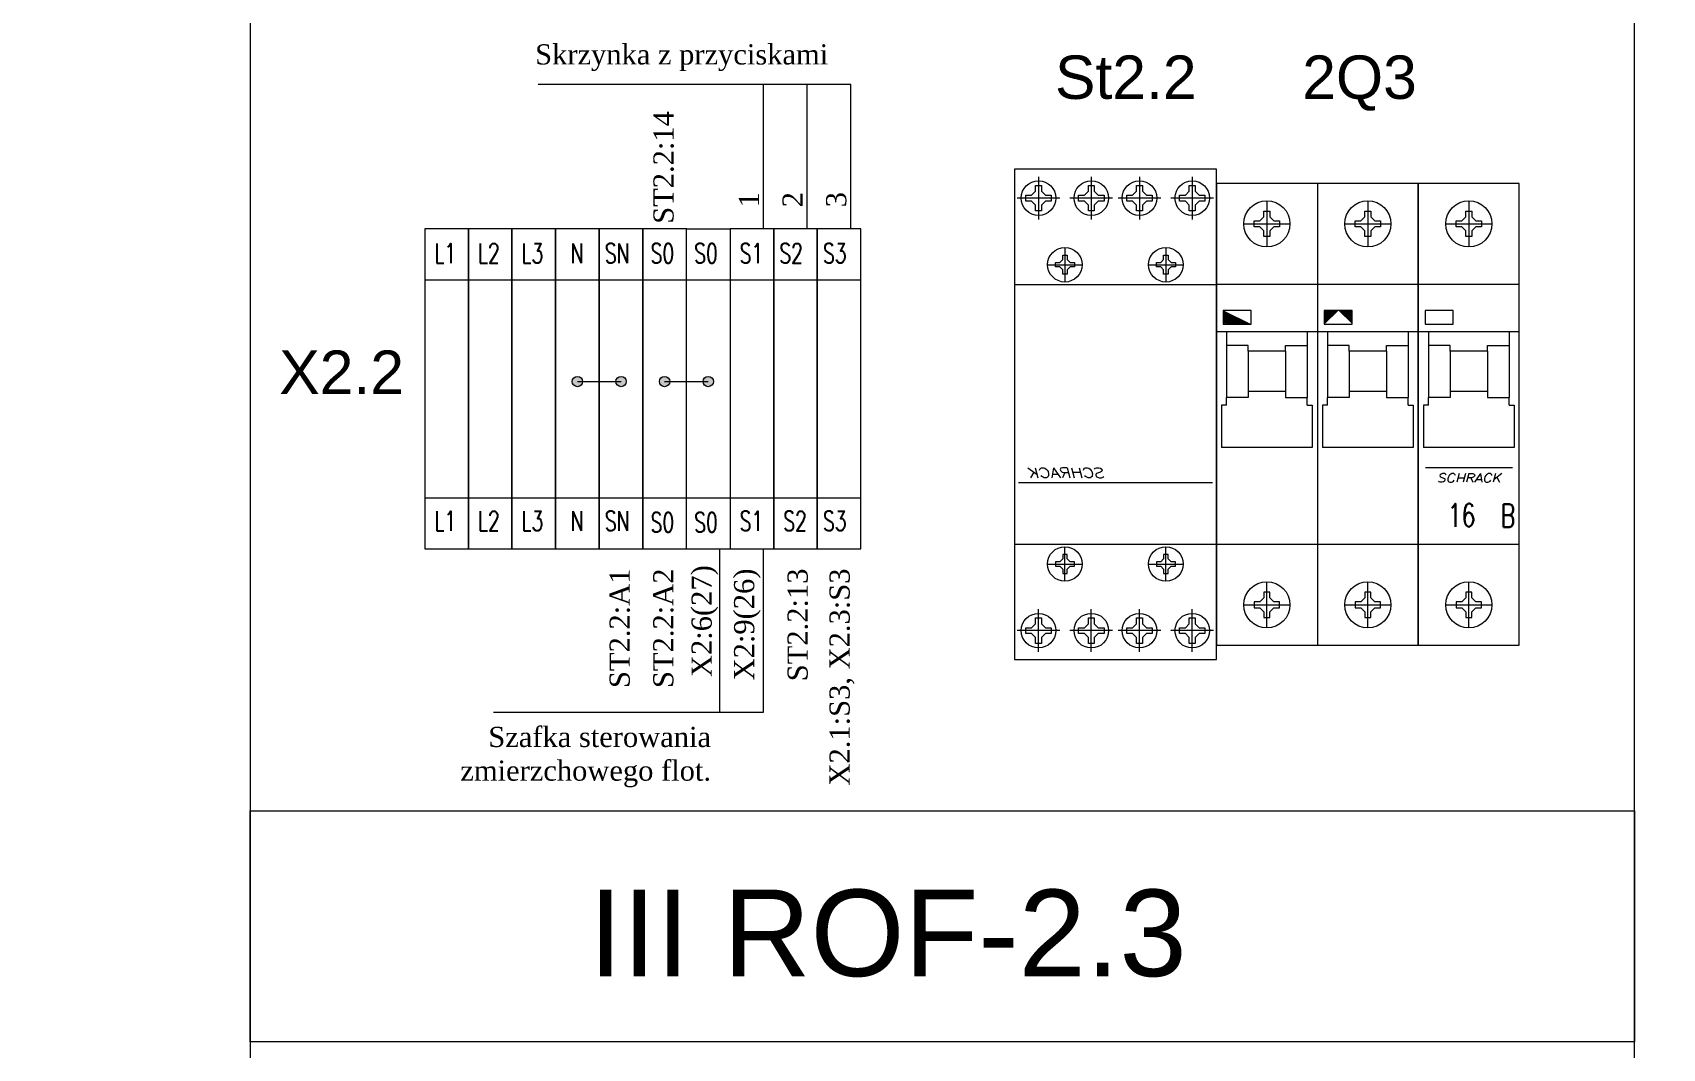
# Model space of a CAD drawing. Header units: millimetres. Extents: x 5687 to 64392, y -1898 to 18483.
# Drawn here: x 57565 to 61545, y 8163 to 10643 of the extents above; entities that cross this region are included whole.
import ezdxf
from ezdxf.enums import TextEntityAlignment as Align

# ---------------------------------------------------------------- set-up
doc = ezdxf.new("R2010")
doc.units = ezdxf.units.MM
doc.header["$LTSCALE"] = 0.3
doc.layers.get('0').update_dxf_attribs({"linetype": 'CONTINUOUS'})
doc.styles.add('Annotative', font='ARIAL.TTF')
doc.styles.add('logo', font='romand.shx', dxfattribs={"oblique": 15, "height": 1.5})
doc.styles.add('OPIS', font='simplex.shx', dxfattribs={"width": 0.7, "height": 4})
doc.styles.get("Standard").update_dxf_attribs({"font": 'romans.shx', "width": 0.7})

msp = doc.modelspace()

# ---------------------------------------------------------------- hatches: boundary and pattern name
at = {"lineweight": 9}
h = msp.add_hatch(dxfattribs=at)
h.set_pattern_fill('ANSI31', color=256, scale=3.522750000000001, angle=45, style=0)
h.set_pattern_definition([(90, (983226560.9794564, 998000730.9753542), (-11.18473125, 2.346622895998962e-15), [])])
h.paths.add_polyline_path([(60472.27991666747, 9964.527488784735), (60472.27991666747, 9931.19151236192), (60540.45374756338, 9931.19151236192), (60540.45374756338, 9964.527488784735)])
h = msp.add_hatch(dxfattribs=at)
h.set_pattern_fill('ANSI31', color=256, scale=3.522750000000001, angle=45, style=0)
h.set_pattern_definition([(90, (983226314.3869563, 998000730.9753542), (-11.18473125, 2.346622895998962e-15), [])])
h.paths.add_polyline_path([(60718.87241666773, 9964.527488784735), (60718.87241666773, 9931.19151236192), (60787.04624756295, 9931.19151236192), (60787.04624756295, 9964.527488784735)])
h = msp.add_hatch(dxfattribs=at)
h.set_pattern_fill('ANSI31', color=256, scale=3.522750000000001, angle=45, style=0)
h.set_pattern_definition([(90, (983226067.7944565, 998000730.9753542), (-11.18473125, 2.346622895998962e-15), [])])
h.paths.add_polyline_path([(60965.46491666752, 9964.527488784735), (60965.46491666752, 9931.19151236192), (61033.63874756321, 9931.19151236192), (61033.63874756321, 9964.527488784735)])
h = msp.add_hatch(color=256, dxfattribs=at)
h.dxf.hatch_style = 1
h.paths.add_polyline_path([(58882.57124271904, 9790.80040389157, 1), (58907.83094379012, 9790.80040389157, 1)])
h.paths.add_polyline_path([(58989.09920271914, 9790.80040389157, 1), (59014.35890378998, 9790.80040389157, 1)])
h = msp.add_hatch(color=256, dxfattribs=at)
h.dxf.hatch_style = 1
h.paths.add_polyline_path([(59095.627162719, 9790.80040389157, 1), (59120.88686379007, 9790.80040389157, 1)])
h.paths.add_polyline_path([(59202.15512271886, 9790.80040389157, 1), (59227.41482378994, 9790.80040389157, 1)])

# ---------------------------------------------------------------- linework, layer by layer
for p, q in [((58799.32382066068, 10516.90506819306), (59562.88228241456, 10516.90506819306)), ((59349.82636241484, 10163.63544991492), (59349.82636241484, 10516.90506819306)), ((59456.3543224147, 10163.63544991492), (59456.3543224147, 10516.90506819306)), ((59562.88228241456, 10163.63544991492), (59562.88228241456, 10516.90506819306)), ((60014.05135211916, 10255.63707506445), (60014.05135211916, 10269.68200442045)), ((60014.05135211916, 10269.68200442045), (60021.30821691765, 10269.68200442045)), ((60021.30821691765, 10290.77911125424), (60021.30821691765, 10186.58449792261)), ((60021.30821691765, 10269.68200442045), (60028.56508192615, 10269.68200442045)), ((60028.56508192615, 10269.68200442045), (60028.56508192615, 10255.63707485447)), ((60143.03964530569, 10255.63707506445), (60143.03964530569, 10269.68200442045)), ((60143.03964530569, 10269.68200442045), (60150.29651010371, 10269.68200442045)), ((60150.29651010371, 10290.77911125424), (60150.29651010371, 10186.58449792261)), ((60150.29651010371, 10269.68200442045), (60157.55337511221, 10269.68200442045)), ((60157.55337511221, 10269.68200442045), (60157.55337511221, 10255.63707485447)), ((60260.64385211942, 10255.63707506445), (60260.64385211942, 10269.68200442045)), ((60260.64385211942, 10269.68200442045), (60267.90071691744, 10269.68200442045)), ((60267.90071691744, 10290.77911125424), (60267.90071691744, 10186.58449792261)), ((60267.90071691744, 10269.68200442045), (60275.15758192595, 10269.68200442045)), ((60275.15758192595, 10269.68200442045), (60275.15758192595, 10255.63707485447)), ((60389.63214530548, 10255.63707506445), (60389.63214530548, 10269.68200442045)), ((60389.63214530548, 10269.68200442045), (60396.88901010397, 10269.68200442045)), ((60396.88901010397, 10290.77911125424), (60396.88901010397, 10186.58449792261)), ((60396.88901010397, 10269.68200442045), (60404.14587511247, 10269.68200442045)), ((60404.14587511247, 10269.68200442045), (60404.14587511247, 10255.63707485447)), ((60702.28361351075, 10274.25363016604), (60455.69111351049, 10274.25363016604)), ((60455.69111351049, 10274.25363016604), (60455.69111351049, 9146.973630166027)), ((60702.28361351075, 10274.25363016604), (60702.28361351075, 9146.973630166027)), ((60948.87611351055, 10274.25363016604), (60702.28361351075, 10274.25363016604)), ((60948.87611351055, 10274.25363016604), (60948.87611351055, 9146.973630166027)), ((60948.87611351055, 9146.973630166027), (60948.87611351055, 10274.25363016604)), ((61195.46861351081, 10274.25363016604), (60948.87611351055, 10274.25363016604)), ((61195.46861351081, 9146.973630166027), (61195.46861351081, 10274.25363016604)), ((60073.40552358315, 10238.68180458842), (59969.21091025192, 10238.68180458842)), ((59990.30801708563, 10245.93866959681), (60004.35294665172, 10245.93866959681)), ((59990.30801708563, 10238.68180458842), (59990.30801708563, 10245.93866959681)), ((59990.30801708563, 10231.42493958004), (59990.30801708563, 10238.68180458842)), ((60004.35294665172, 10231.42493958004), (59990.30801708563, 10231.42493958004)), ((60014.05135211916, 10255.63707506445), (60004.35294665172, 10245.93866959681)), ((60014.05135211916, 10221.7265341124), (60004.35294665172, 10231.42493958004)), ((60028.5650817159, 10255.63707506445), (60038.26348718358, 10245.93866959681)), ((60028.5650817159, 10221.7265341124), (60038.26348718358, 10231.42493958004)), ((60038.26348718358, 10245.93866959681), (60052.30841695968, 10245.93866959681)), ((60052.30841695968, 10231.42493958004), (60038.26348718358, 10231.42493958004)), ((60052.30841695968, 10245.93866959681), (60052.30841695968, 10238.68180458842)), ((60052.30841695968, 10238.68180458842), (60052.30841695968, 10231.42493958004)), ((60202.39381676968, 10238.68180458842), (60098.19920343798, 10238.68180458842)), ((60119.29631027169, 10245.93866959681), (60133.34123983778, 10245.93866959681)), ((60119.29631027169, 10238.68180458842), (60119.29631027169, 10245.93866959681)), ((60119.29631027169, 10231.42493958004), (60119.29631027169, 10238.68180458842)), ((60133.34123983778, 10231.42493958004), (60119.29631027169, 10231.42493958004)), ((60143.03964530569, 10255.63707506445), (60133.34123983778, 10245.93866959681)), ((60143.03964530569, 10221.7265341124), (60133.34123983778, 10231.42493958004)), ((60157.55337490243, 10255.63707506445), (60167.25178036964, 10245.93866959681)), ((60157.55337490243, 10221.7265341124), (60167.25178036964, 10231.42493958004)), ((60167.25178036964, 10245.93866959681), (60181.29671014575, 10245.93866959681)), ((60181.29671014575, 10231.42493958004), (60167.25178036964, 10231.42493958004)), ((60181.29671014575, 10245.93866959681), (60181.29671014575, 10238.68180458842)), ((60181.29671014575, 10238.68180458842), (60181.29671014575, 10231.42493958004)), ((60319.99802358341, 10238.68180458842), (60215.80341025195, 10238.68180458842)), ((60236.90051708542, 10245.93866959681), (60250.94544665152, 10245.93866959681)), ((60236.90051708542, 10238.68180458842), (60236.90051708542, 10245.93866959681)), ((60236.90051708542, 10231.42493958004), (60236.90051708542, 10238.68180458842)), ((60250.94544665152, 10231.42493958004), (60236.90051708542, 10231.42493958004)), ((60260.64385211942, 10255.63707506445), (60250.94544665152, 10245.93866959681)), ((60260.64385211942, 10221.7265341124), (60250.94544665152, 10231.42493958004)), ((60275.15758171593, 10255.63707506445), (60284.85598718384, 10245.93866959681)), ((60275.15758171593, 10221.7265341124), (60284.85598718384, 10231.42493958004)), ((60284.85598718384, 10245.93866959681), (60298.90091695948, 10245.93866959681)), ((60298.90091695948, 10231.42493958004), (60284.85598718384, 10231.42493958004)), ((60298.90091695948, 10245.93866959681), (60298.90091695948, 10238.68180458842)), ((60298.90091695948, 10238.68180458842), (60298.90091695948, 10231.42493958004)), ((60448.98631676947, 10238.68180458842), (60344.79170343801, 10238.68180458842)), ((60365.88881027195, 10245.93866959681), (60379.93373983758, 10245.93866959681)), ((60365.88881027195, 10238.68180458842), (60365.88881027195, 10245.93866959681)), ((60365.88881027195, 10231.42493958004), (60365.88881027195, 10238.68180458842)), ((60379.93373983758, 10231.42493958004), (60365.88881027195, 10231.42493958004)), ((60389.63214530548, 10255.63707506445), (60379.93373983758, 10245.93866959681)), ((60389.63214530548, 10221.7265341124), (60379.93373983758, 10231.42493958004)), ((60404.14587490223, 10255.63707506445), (60413.8442803699, 10245.93866959681)), ((60404.14587490223, 10221.7265341124), (60413.8442803699, 10231.42493958004)), ((60413.8442803699, 10245.93866959681), (60427.88921014601, 10245.93866959681)), ((60427.88921014601, 10231.42493958004), (60413.8442803699, 10231.42493958004)), ((60427.88921014601, 10245.93866959681), (60427.88921014601, 10238.68180458842)), ((60427.88921014601, 10238.68180458842), (60427.88921014601, 10231.42493958004)), ((60578.98736351085, 10231.98063016604), (60578.98736351085, 10119.25263016604)), ((60825.57986351065, 10231.98063016604), (60825.57986351065, 10119.25263016604)), ((61072.17236351091, 10231.98063016604), (61072.17236351091, 10119.25263016604)), ((60014.05135211916, 10207.68160454643), (60014.05135211916, 10221.7265341124)), ((60021.30821691765, 10207.68160454643), (60014.05135211916, 10207.68160454643)), ((60028.56508192615, 10207.68160454643), (60021.30821691765, 10207.68160454643)), ((60028.56508192615, 10221.72653432236), (60028.56508192615, 10207.68160454643)), ((60143.03964530569, 10207.68160454643), (60143.03964530569, 10221.7265341124)), ((60150.29651010371, 10207.68160454643), (60143.03964530569, 10207.68160454643)), ((60157.55337511221, 10207.68160454643), (60150.29651010371, 10207.68160454643)), ((60157.55337511221, 10221.72653432236), (60157.55337511221, 10207.68160454643)), ((60260.64385211942, 10207.68160454643), (60260.64385211942, 10221.7265341124)), ((60267.90071691744, 10207.68160454643), (60260.64385211942, 10207.68160454643)), ((60275.15758192595, 10207.68160454643), (60267.90071691744, 10207.68160454643)), ((60275.15758192595, 10221.72653432236), (60275.15758192595, 10207.68160454643)), ((60389.63214530548, 10207.68160454643), (60389.63214530548, 10221.7265341124)), ((60396.88901010397, 10207.68160454643), (60389.63214530548, 10207.68160454643)), ((60404.14587511247, 10207.68160454643), (60396.88901010397, 10207.68160454643)), ((60404.14587511247, 10221.72653432236), (60404.14587511247, 10207.68160454643)), ((60571.73049871236, 10192.57190064205), (60562.03209324446, 10182.87349517442)), ((60571.73049850235, 10206.61683020803), (60578.98736351085, 10206.61683020803)), ((60571.73049850235, 10192.5719004321), (60571.73049850235, 10206.61683020803)), ((60578.98736351085, 10206.61683020803), (60586.24422830911, 10206.61683020803)), ((60586.24422830911, 10206.61683020803), (60586.24422830911, 10192.57190064205)), ((60586.24422830911, 10192.57190064205), (60595.94263377678, 10182.87349517442)), ((60818.32299871216, 10192.57190064205), (60808.62459324472, 10182.87349517442)), ((60818.32299850215, 10192.5719004321), (60818.32299850215, 10206.61683020803)), ((60818.32299850215, 10206.61683020803), (60825.57986351065, 10206.61683020803)), ((60825.57986351065, 10206.61683020803), (60832.83672830937, 10206.61683020803)), ((60832.83672830937, 10206.61683020803), (60832.83672830937, 10192.57190064205)), ((60832.83672830937, 10192.57190064205), (60842.53513377658, 10182.87349517442)), ((61064.91549871219, 10192.57190064205), (61055.21709324452, 10182.87349517442)), ((61064.91549850241, 10192.5719004321), (61064.91549850241, 10206.61683020803)), ((61064.91549850241, 10206.61683020803), (61072.17236351091, 10206.61683020803)), ((61072.17236351091, 10206.61683020803), (61079.42922830893, 10206.61683020803)), ((61079.42922830893, 10206.61683020803), (61079.42922830893, 10192.57190064205)), ((61079.42922830893, 10192.57190064205), (61089.12763377684, 10182.87349517442)), ((59161.46951851327, 10163.63544991492), (59267.99747851313, 10163.63544991492)), ((60522.62336351103, 10175.61663016602), (60635.35136351091, 10175.61663016602)), ((60547.98716346858, 10175.61663016602), (60547.98716346858, 10182.87349517442)), ((60547.98716346858, 10182.87349517442), (60562.03209324446, 10182.87349517442)), ((60547.98716346858, 10168.35976515764), (60547.98716346858, 10175.61663016602)), ((60562.03209324446, 10168.35976515764), (60547.98716346858, 10168.35976515764)), ((60571.73049871236, 10158.66135969), (60562.03209324446, 10168.35976515764)), ((60571.73049850235, 10144.616430334), (60571.73049850235, 10158.66135989998)), ((60586.24422830911, 10158.66135969), (60595.94263377678, 10168.35976515764)), ((60586.24422830911, 10158.66135969), (60586.24422830911, 10144.616430334)), ((60595.94263377678, 10182.87349517442), (60609.98756334287, 10182.87349517442)), ((60609.98756334287, 10168.35976515764), (60595.94263377678, 10168.35976515764)), ((60609.98756334287, 10182.87349517442), (60609.98756334287, 10175.61663016602)), ((60609.98756334287, 10175.61663016602), (60609.98756334287, 10168.35976515764)), ((60769.21586351082, 10175.61663016602), (60881.94386351071, 10175.61663016602)), ((60794.57966346861, 10182.87349517442), (60808.62459324472, 10182.87349517442)), ((60794.57966346861, 10175.61663016602), (60794.57966346861, 10182.87349517442)), ((60794.57966346861, 10168.35976515764), (60794.57966346861, 10175.61663016602)), ((60808.62459324472, 10168.35976515764), (60794.57966346861, 10168.35976515764)), ((60818.32299871216, 10158.66135969), (60808.62459324472, 10168.35976515764)), ((60818.32299850215, 10144.616430334), (60818.32299850215, 10158.66135989998)), ((60832.83672830937, 10158.66135969), (60842.53513377658, 10168.35976515764)), ((60832.83672830937, 10158.66135969), (60832.83672830937, 10144.616430334)), ((60842.53513377658, 10182.87349517442), (60856.58006334267, 10182.87349517442)), ((60856.58006334267, 10168.35976515764), (60842.53513377658, 10168.35976515764)), ((60856.58006334267, 10182.87349517442), (60856.58006334267, 10175.61663016602)), ((60856.58006334267, 10175.61663016602), (60856.58006334267, 10168.35976515764)), ((61015.80836351085, 10175.61663016602), (61128.53636351074, 10175.61663016602)), ((61041.17216346887, 10182.87349517442), (61055.21709324452, 10182.87349517442)), ((61041.17216346887, 10175.61663016602), (61041.17216346887, 10182.87349517442)), ((61041.17216346887, 10168.35976515764), (61041.17216346887, 10175.61663016602)), ((61055.21709324452, 10168.35976515764), (61041.17216346887, 10168.35976515764)), ((61064.91549871219, 10158.66135969), (61055.21709324452, 10168.35976515764)), ((61064.91549850241, 10144.616430334), (61064.91549850241, 10158.66135989998)), ((61079.42922830893, 10158.66135969), (61089.12763377684, 10168.35976515764)), ((61079.42922830893, 10158.66135969), (61079.42922830893, 10144.616430334)), ((61089.12763377684, 10182.87349517442), (61103.17256334293, 10182.87349517442)), ((61103.17256334293, 10168.35976515764), (61089.12763377684, 10168.35976515764)), ((61103.17256334293, 10182.87349517442), (61103.17256334293, 10175.61663016602)), ((61103.17256334293, 10175.61663016602), (61103.17256334293, 10168.35976515764)), ((60085.80236351056, 10118.25544663112), (60085.80236351056, 10033.68363103154)), ((60332.39486351082, 10118.25544663112), (60332.39486351082, 10033.68363103154)), ((60578.98736351085, 10144.616430334), (60571.73049850235, 10144.616430334)), ((60586.24422830911, 10144.616430334), (60578.98736351085, 10144.616430334)), ((60825.57986351065, 10144.616430334), (60818.32299850215, 10144.616430334)), ((60832.83672830937, 10144.616430334), (60825.57986351065, 10144.616430334)), ((61072.17236351091, 10144.616430334), (61064.91549850241, 10144.616430334)), ((61079.42922830893, 10144.616430334), (61072.17236351091, 10144.616430334)), ((60043.51645571072, 10075.96953883133), (60128.08827131087, 10075.96953883133)), ((60062.54511418947, 10075.96953883133), (60062.54511418947, 10081.41384946661)), ((60062.54511418947, 10081.41384946661), (60073.08202792061, 10081.41384946661)), ((60062.54511418947, 10070.52522819604), (60062.54511418947, 10075.96953883133)), ((60073.08202792061, 10070.52522819604), (60062.54511418947, 10070.52522819604)), ((60080.35805303263, 10088.68987457887), (60073.08202792061, 10081.41384946661)), ((60080.35805303263, 10063.24920308379), (60073.08202792061, 10070.52522819604)), ((60080.358052875, 10088.6898744212), (60080.358052875, 10099.22678815278)), ((60080.358052875, 10099.22678815278), (60085.80236351056, 10099.22678815278)), ((60085.80236351056, 10099.22678815278), (60091.24667398896, 10099.22678815278)), ((60091.24667398896, 10099.22678815278), (60091.24667398896, 10088.68987457887)), ((60091.24667398896, 10088.68987457887), (60098.52269910075, 10081.41384946661)), ((60091.24667398896, 10063.24920308379), (60098.52269910075, 10070.52522819604)), ((60098.52269910075, 10081.41384946661), (60109.05961267496, 10081.41384946661)), ((60109.05961267496, 10070.52522819604), (60098.52269910075, 10070.52522819604)), ((60109.05961267496, 10081.41384946661), (60109.05961267496, 10075.96953883133)), ((60109.05961267496, 10075.96953883133), (60109.05961267496, 10070.52522819604)), ((60290.10895571075, 10075.96953883133), (60374.68077131067, 10075.96953883133)), ((60309.13761418927, 10075.96953883133), (60309.13761418927, 10081.41384946661)), ((60309.13761418927, 10081.41384946661), (60319.67452792087, 10081.41384946661)), ((60309.13761418927, 10070.52522819604), (60309.13761418927, 10075.96953883133)), ((60319.67452792087, 10070.52522819604), (60309.13761418927, 10070.52522819604)), ((60326.95055303289, 10088.68987457887), (60319.67452792087, 10081.41384946661)), ((60326.95055303289, 10063.24920308379), (60319.67452792087, 10070.52522819604)), ((60326.95055287526, 10088.6898744212), (60326.95055287526, 10099.22678815278)), ((60326.95055287526, 10099.22678815278), (60332.39486351082, 10099.22678815278)), ((60332.39486351082, 10099.22678815278), (60337.83917398853, 10099.22678815278)), ((60337.83917398853, 10099.22678815278), (60337.83917398853, 10088.68987457887)), ((60337.83917398853, 10088.68987457887), (60345.11519910055, 10081.41384946661)), ((60337.83917398853, 10063.24920308379), (60345.11519910055, 10070.52522819604)), ((60345.11519910055, 10081.41384946661), (60355.65211267452, 10081.41384946661)), ((60355.65211267452, 10070.52522819604), (60345.11519910055, 10070.52522819604)), ((60355.65211267452, 10081.41384946661), (60355.65211267452, 10075.96953883133)), ((60355.65211267452, 10075.96953883133), (60355.65211267452, 10070.52522819604)), ((58522.30175851294, 10039.35282991493), (58628.82971851304, 10039.35282991493)), ((58628.82971851304, 10039.35282991493), (58735.3576785129, 10039.35282991493)), ((58735.3576785129, 10039.35282991493), (58841.88563851322, 10039.35282991493)), ((58841.88563851322, 10039.35282991493), (58948.41359851309, 10039.35282991493)), ((58948.41359851309, 10039.35282991493), (59054.94155851295, 10039.35282991493)), ((59054.94155851295, 10039.35282991493), (59161.46951851327, 10039.35282991493)), ((59161.46951851327, 10039.35282991493), (59267.99747851313, 10039.35282991493)), ((59267.99747851313, 10039.35282991493), (59374.525438513, 10039.35282991493)), ((59374.525438513, 10039.35282991493), (59481.05339851309, 10039.35282991493)), ((59481.05339851309, 10039.35282991493), (59587.58135851295, 10039.35282991493)), ((60080.358052875, 10052.71228966718), (60080.358052875, 10063.24920324146)), ((60085.80236351056, 10052.71228966718), (60080.358052875, 10052.71228966718)), ((60091.24667398896, 10052.71228966718), (60085.80236351056, 10052.71228966718)), ((60091.24667398896, 10063.24920308379), (60091.24667398896, 10052.71228966718)), ((60326.95055287526, 10052.71228966718), (60326.95055287526, 10063.24920324146)), ((60332.39486351082, 10052.71228966718), (60326.95055287526, 10052.71228966718)), ((60337.83917398853, 10052.71228966718), (60332.39486351082, 10052.71228966718)), ((60337.83917398853, 10063.24920308379), (60337.83917398853, 10052.71228966718)), ((59962.50611351067, 10027.66113016625), (60209.09861351093, 10027.66113016625)), ((60209.09861351093, 10027.66113016625), (60455.69111351049, 10027.66113016625)), ((60702.28361351075, 10027.91876529208), (60455.69111351049, 10027.91876529208)), ((60948.87611351055, 10027.91876529208), (60702.28361351075, 10027.91876529208)), ((61195.46861351081, 10027.91876529208), (60948.87611351055, 10027.91876529208)), ((60702.28361330097, 9912.11493012404), (60455.69111351049, 9912.11493012404)), ((60480.35036351052, 9912.11493012404), (60480.35036351052, 9752.040188512121)), ((60677.62436351072, 9912.11493012404), (60677.62436351072, 9752.040188512121)), ((60948.87611330053, 9912.11493012404), (60702.28361351075, 9912.11493012404)), ((60726.94286351078, 9912.11493012404), (60726.94286351078, 9752.040188512121)), ((60924.21686351052, 9912.11493012404), (60924.21686351052, 9752.040188512121)), ((61195.46861330079, 9912.11493012404), (60948.87611351055, 9912.11493012404)), ((60973.53536351057, 9912.11493012404), (60973.53536351057, 9752.040188512121)), ((61170.80936351078, 9912.11493012404), (61170.80936351078, 9752.040188512121)), ((60533.19161351057, 9878.859188512102), (60480.35036351052, 9878.859188512102)), ((60533.19161351057, 9864.768188512116), (60533.19161351057, 9878.859188512102)), ((60624.7831135109, 9878.859188512102), (60677.62436351072, 9878.859188512102)), ((60624.7831135109, 9864.768188512116), (60624.7831135109, 9878.859188512102)), ((60779.7841135106, 9878.859188512102), (60726.94286351078, 9878.859188512102)), ((60779.7841135106, 9864.768188512116), (60779.7841135106, 9878.859188512102)), ((60871.3756135107, 9864.768188512116), (60871.3756135107, 9878.859188512102)), ((60871.3756135107, 9878.859188512102), (60924.21686351052, 9878.859188512102)), ((61026.37661351086, 9878.859188512102), (60973.53536351057, 9878.859188512102)), ((61026.37661351086, 9864.768188512116), (61026.37661351086, 9878.859188512102)), ((61117.96811351072, 9864.768188512116), (61117.96811351072, 9878.859188512102)), ((61117.96811351072, 9878.859188512102), (61170.80936351078, 9878.859188512102)), ((60624.7831135109, 9864.768188512116), (60533.19161351057, 9864.768188512116)), ((60533.19161351057, 9864.768188512116), (60533.19161351057, 9766.131188512107)), ((60624.7831135109, 9864.768188512116), (60624.7831135109, 9766.131188512107)), ((60779.7841135106, 9864.768188512116), (60779.7841135106, 9766.131188512107)), ((60871.3756135107, 9864.768188512116), (60779.7841135106, 9864.768188512116)), ((60871.3756135107, 9864.768188512116), (60871.3756135107, 9766.131188512107)), ((61026.37661351086, 9864.768188512116), (61026.37661351086, 9766.131188512107)), ((61117.96811351072, 9864.768188512116), (61026.37661351086, 9864.768188512116)), ((61117.96811351072, 9864.768188512116), (61117.96811351072, 9766.131188512107)), ((58895.2010932547, 9790.800403891571), (59001.72905325456, 9790.800403891571)), ((59108.25701325442, 9790.800403891571), (59214.78497325475, 9790.800403891571)), ((60480.35036351052, 9733.277537483478), (60480.35036351052, 9752.040188512121)), ((60533.19161351057, 9752.040188512121), (60480.35036351052, 9752.040188512121)), ((60624.7831135109, 9766.131188512107), (60533.19161351057, 9766.131188512107)), ((60533.19161351057, 9766.131188512107), (60533.19161351057, 9752.040188512121)), ((60624.7831135109, 9766.131188512107), (60624.7831135109, 9752.040188512121)), ((60624.7831135109, 9752.040188512121), (60677.62436351072, 9752.040188512121)), ((60677.62436351072, 9733.277537483478), (60677.62436351072, 9752.040188512121)), ((60779.7841135106, 9752.040188512121), (60726.94286351078, 9752.040188512121)), ((60726.94286351078, 9733.277537483478), (60726.94286351078, 9752.040188512121)), ((60779.7841135106, 9766.131188512107), (60779.7841135106, 9752.040188512121)), ((60871.3756135107, 9766.131188512107), (60779.7841135106, 9766.131188512107)), ((60871.3756135107, 9766.131188512107), (60871.3756135107, 9752.040188512121)), ((60871.3756135107, 9752.040188512121), (60924.21686351052, 9752.040188512121)), ((60924.21686351052, 9733.277537483478), (60924.21686351052, 9752.040188512121)), ((61026.37661351086, 9752.040188512121), (60973.53536351057, 9752.040188512121)), ((60973.53536351057, 9733.277537483478), (60973.53536351057, 9752.040188512121)), ((61026.37661351086, 9766.131188512107), (61026.37661351086, 9752.040188512121)), ((61117.96811351072, 9766.131188512107), (61026.37661351086, 9766.131188512107)), ((61117.96811351072, 9766.131188512107), (61117.96811351072, 9752.040188512121)), ((61117.96811351072, 9752.040188512121), (61170.80936351078, 9752.040188512121)), ((61170.80936351078, 9733.277537483478), (61170.80936351078, 9752.040188512121)), ((60468.02073851074, 9733.277537483478), (60468.02073851074, 9629.703393326836)), ((60480.35036351052, 9733.277537483478), (60468.02073851074, 9733.277537483478)), ((60677.62436351072, 9733.277537483478), (60689.9539885105, 9733.277537483478)), ((60689.9539885105, 9733.277537483478), (60689.9539885105, 9629.703393326836)), ((60714.61323851053, 9733.277537483478), (60714.61323851053, 9629.703393326836)), ((60726.94286351078, 9733.277537483478), (60714.61323851053, 9733.277537483478)), ((60924.21686351052, 9733.277537483478), (60936.54648851076, 9733.277537483478)), ((60936.54648851076, 9733.277537483478), (60936.54648851076, 9629.703393326836)), ((60961.20573851079, 9733.277537483478), (60961.20573851079, 9629.703393326836)), ((60973.53536351057, 9733.277537483478), (60961.20573851079, 9733.277537483478)), ((61170.80936351078, 9733.277537483478), (61183.13898851103, 9733.277537483478)), ((61183.13898851103, 9733.277537483478), (61183.13898851103, 9629.703393326836)), ((60689.9539885105, 9629.703393326836), (60468.02073851074, 9629.70339311688)), ((60936.54648851076, 9629.703393326836), (60714.61323851053, 9629.70339311688)), ((61183.13898851103, 9629.703393326836), (60961.20573851079, 9629.70339311688)), ((61178.63506794474, 9579.821453967936), (60966.06004105098, 9579.821453757966)), ((60219.37760410839, 9543.603509713215), (59972.78510410813, 9543.603509713215)), ((60446.45129612958, 9543.603509713215), (60219.37760410839, 9543.603509713215)), ((58522.30175851294, 9506.713029914932), (58628.82971851304, 9506.713029914932)), ((58628.82971851304, 9506.713029914932), (58735.3576785129, 9506.713029914932)), ((58735.3576785129, 9506.713029914932), (58841.88563851322, 9506.713029914932)), ((58841.88563851322, 9506.713029914932), (58948.41359851309, 9506.713029914932)), ((58948.41359851309, 9506.713029914932), (59054.94155851295, 9506.713029914932)), ((59054.94155851295, 9506.713029914932), (59161.46951851327, 9506.713029914932)), ((59161.46951851327, 9506.713029914932), (59267.99747851313, 9506.713029914932)), ((59267.99747851313, 9506.713029914932), (59374.525438513, 9506.713029914932)), ((59374.525438513, 9506.713029914932), (59481.05339851309, 9506.713029914932)), ((59481.05339851309, 9506.713029914932), (59587.58135851295, 9506.713029914932)), ((59962.50611351067, 9393.566130166237), (60209.09861351093, 9393.566130166237)), ((60209.09861351093, 9393.566130166237), (60455.69111351049, 9393.566130166237)), ((60455.69111351049, 9393.56613016604), (60702.28361351075, 9393.56613016604)), ((60702.28361351075, 9393.56613016604), (60948.87611351055, 9393.56613016604)), ((60948.87611351055, 9393.56613016604), (61195.46861351081, 9393.56613016604)), ((59161.46951851327, 9382.43040991492), (59267.99747851313, 9382.43040991492)), ((59243.29840241451, 8983.874766666817), (59243.29840241451, 9382.43040991492)), ((59349.82636241484, 8983.874766666817), (59349.82636241484, 9382.43040991492)), ((60080.35805303263, 9357.978057248281), (60073.08202792061, 9350.702032136029)), ((60085.80236351056, 9368.514970664884), (60080.358052875, 9368.514970664884)), ((60080.358052875, 9368.514970664884), (60080.358052875, 9357.978057090604)), ((60085.80236351056, 9302.971813700944), (60085.80236351056, 9387.543629300522)), ((60091.24667398896, 9368.514970664884), (60085.80236351056, 9368.514970664884)), ((60091.24667398896, 9357.978057248281), (60091.24667398896, 9368.514970664884)), ((60091.24667398896, 9357.978057248281), (60098.52269910075, 9350.702032136029)), ((60326.95055303289, 9357.978057248281), (60319.67452792087, 9350.702032136029)), ((60332.39486351082, 9368.514970664884), (60326.95055287526, 9368.514970664884)), ((60326.95055287526, 9368.514970664884), (60326.95055287526, 9357.978057090604)), ((60332.39486351082, 9302.971813700944), (60332.39486351082, 9387.543629300522)), ((60337.83917398853, 9368.514970664884), (60332.39486351082, 9368.514970664884)), ((60337.83917398853, 9357.978057248281), (60337.83917398853, 9368.514970664884)), ((60337.83917398853, 9357.978057248281), (60345.11519910055, 9350.702032136029)), ((60043.51645571072, 9345.25772150073), (60128.08827131087, 9345.25772150073)), ((60073.08202792061, 9350.702032136029), (60062.54511418947, 9350.702032136029)), ((60062.54511418947, 9350.702032136029), (60062.54511418947, 9345.25772150073)), ((60062.54511418947, 9345.25772150073), (60062.54511418947, 9339.813410865445)), ((60062.54511418947, 9339.813410865445), (60073.08202792061, 9339.813410865445)), ((60080.35805303263, 9332.537385753185), (60073.08202792061, 9339.813410865445)), ((60080.358052875, 9332.537385910862), (60080.358052875, 9322.000472179283)), ((60080.358052875, 9322.000472179283), (60085.80236351056, 9322.000472179283)), ((60085.80236351056, 9322.000472179283), (60091.24667398896, 9322.000472179283)), ((60091.24667398896, 9332.537385753185), (60098.52269910075, 9339.813410865445)), ((60091.24667398896, 9322.000472179283), (60091.24667398896, 9332.537385753185)), ((60109.05961267496, 9350.702032136029), (60098.52269910075, 9350.702032136029)), ((60098.52269910075, 9339.813410865445), (60109.05961267496, 9339.813410865445)), ((60109.05961267496, 9345.25772150073), (60109.05961267496, 9350.702032136029)), ((60109.05961267496, 9339.813410865445), (60109.05961267496, 9345.25772150073)), ((60290.10895571075, 9345.25772150073), (60374.68077131067, 9345.25772150073)), ((60319.67452792087, 9350.702032136029), (60309.13761418927, 9350.702032136029)), ((60309.13761418927, 9350.702032136029), (60309.13761418927, 9345.25772150073)), ((60309.13761418927, 9345.25772150073), (60309.13761418927, 9339.813410865445)), ((60309.13761418927, 9339.813410865445), (60319.67452792087, 9339.813410865445)), ((60326.95055303289, 9332.537385753185), (60319.67452792087, 9339.813410865445)), ((60326.95055287526, 9332.537385910862), (60326.95055287526, 9322.000472179283)), ((60326.95055287526, 9322.000472179283), (60332.39486351082, 9322.000472179283)), ((60332.39486351082, 9322.000472179283), (60337.83917398853, 9322.000472179283)), ((60337.83917398853, 9332.537385753185), (60345.11519910055, 9339.813410865445)), ((60337.83917398853, 9322.000472179283), (60337.83917398853, 9332.537385753185)), ((60355.65211267452, 9350.702032136029), (60345.11519910055, 9350.702032136029)), ((60345.11519910055, 9339.813410865445), (60355.65211267452, 9339.813410865445)), ((60355.65211267452, 9345.25772150073), (60355.65211267452, 9350.702032136029)), ((60355.65211267452, 9339.813410865445), (60355.65211267452, 9345.25772150073)), ((60571.73049850235, 9276.610829998059), (60571.73049850235, 9262.56590043208)), ((60578.98736351085, 9276.610829998059), (60571.73049850235, 9276.610829998059)), ((60578.98736351085, 9189.24663016602), (60578.98736351085, 9301.974630166016)), ((60586.24422830911, 9276.610829998059), (60578.98736351085, 9276.610829998059)), ((60586.24422830911, 9262.565900642057), (60586.24422830911, 9276.610829998059)), ((60825.57986351065, 9276.610829998059), (60818.32299850215, 9276.610829998059)), ((60818.32299850215, 9276.610829998059), (60818.32299850215, 9262.56590043208)), ((60825.57986351065, 9189.24663016602), (60825.57986351065, 9301.974630166016)), ((60832.83672830937, 9276.610829998059), (60825.57986351065, 9276.610829998059)), ((60832.83672830937, 9262.565900642057), (60832.83672830937, 9276.610829998059)), ((61072.17236351091, 9276.610829998059), (61064.91549850241, 9276.610829998059)), ((61064.91549850241, 9276.610829998059), (61064.91549850241, 9262.56590043208)), ((61072.17236351091, 9189.24663016602), (61072.17236351091, 9301.974630166016)), ((61079.42922830893, 9276.610829998059), (61072.17236351091, 9276.610829998059)), ((61079.42922830893, 9262.565900642057), (61079.42922830893, 9276.610829998059)), ((60021.30821691765, 9130.448149077823), (60021.30821691765, 9234.642762409454)), ((60150.29651010371, 9130.448149077823), (60150.29651010371, 9234.642762409454)), ((60267.90071691744, 9130.448149077823), (60267.90071691744, 9234.642762409454)), ((60396.88901010397, 9130.448149077823), (60396.88901010397, 9234.642762409454)), ((60522.62336351103, 9245.610630166037), (60635.35136351091, 9245.610630166037)), ((60562.03209324446, 9252.867495174429), (60547.98716346858, 9252.867495174429)), ((60547.98716346858, 9252.867495174429), (60547.98716346858, 9245.610630166037)), ((60547.98716346858, 9245.610630166037), (60547.98716346858, 9238.353765157623)), ((60547.98716346858, 9238.353765157623), (60562.03209324446, 9238.353765157623)), ((60571.73049871236, 9262.565900642057), (60562.03209324446, 9252.867495174429)), ((60571.73049871236, 9228.655359690016), (60562.03209324446, 9238.353765157623)), ((60586.24422830911, 9262.565900642057), (60595.94263377678, 9252.867495174429)), ((60586.24422830911, 9228.655359690016), (60595.94263377678, 9238.353765157623)), ((60609.98756334287, 9252.867495174429), (60595.94263377678, 9252.867495174429)), ((60595.94263377678, 9238.353765157623), (60609.98756334287, 9238.353765157623)), ((60609.98756334287, 9245.610630166037), (60609.98756334287, 9252.867495174429)), ((60609.98756334287, 9238.353765157623), (60609.98756334287, 9245.610630166037)), ((60769.21586351082, 9245.610630166037), (60881.94386351071, 9245.610630166037)), ((60794.57966346861, 9252.867495174429), (60794.57966346861, 9245.610630166037)), ((60808.62459324472, 9252.867495174429), (60794.57966346861, 9252.867495174429)), ((60794.57966346861, 9245.610630166037), (60794.57966346861, 9238.353765157623)), ((60794.57966346861, 9238.353765157623), (60808.62459324472, 9238.353765157623)), ((60818.32299871216, 9262.565900642057), (60808.62459324472, 9252.867495174429)), ((60818.32299871216, 9228.655359690016), (60808.62459324472, 9238.353765157623)), ((60832.83672830937, 9262.565900642057), (60842.53513377658, 9252.867495174429)), ((60832.83672830937, 9228.655359690016), (60842.53513377658, 9238.353765157623)), ((60856.58006334267, 9252.867495174429), (60842.53513377658, 9252.867495174429)), ((60842.53513377658, 9238.353765157623), (60856.58006334267, 9238.353765157623)), ((60856.58006334267, 9245.610630166037), (60856.58006334267, 9252.867495174429)), ((60856.58006334267, 9238.353765157623), (60856.58006334267, 9245.610630166037)), ((61015.80836351085, 9245.610630166037), (61128.53636351074, 9245.610630166037)), ((61041.17216346887, 9252.867495174429), (61041.17216346887, 9245.610630166037)), ((61055.21709324452, 9252.867495174429), (61041.17216346887, 9252.867495174429)), ((61041.17216346887, 9245.610630166037), (61041.17216346887, 9238.353765157623)), ((61041.17216346887, 9238.353765157623), (61055.21709324452, 9238.353765157623)), ((61064.91549871219, 9262.565900642057), (61055.21709324452, 9252.867495174429)), ((61064.91549871219, 9228.655359690016), (61055.21709324452, 9238.353765157623)), ((61079.42922830893, 9262.565900642057), (61089.12763377684, 9252.867495174429)), ((61079.42922830893, 9228.655359690016), (61089.12763377684, 9238.353765157623)), ((61103.17256334293, 9252.867495174429), (61089.12763377684, 9252.867495174429)), ((61089.12763377684, 9238.353765157623), (61103.17256334293, 9238.353765157623)), ((61103.17256334293, 9245.610630166037), (61103.17256334293, 9252.867495174429)), ((61103.17256334293, 9238.353765157623), (61103.17256334293, 9245.610630166037)), ((60014.05135211916, 9199.500726219663), (60004.35294665172, 9189.802320752027)), ((60014.05135211916, 9199.500726219663), (60014.05135211916, 9213.545655575657)), ((60014.05135211916, 9213.545655575657), (60021.30821691765, 9213.545655575657)), ((60021.30821691765, 9213.545655575657), (60028.56508192615, 9213.545655575657)), ((60028.56508192615, 9213.545655575657), (60028.56508192615, 9199.500726009679)), ((60028.5650817159, 9199.500726219663), (60038.26348718358, 9189.802320752027)), ((60143.03964530569, 9199.500726219663), (60133.34123983778, 9189.802320752027)), ((60143.03964530569, 9199.500726219663), (60143.03964530569, 9213.545655575657)), ((60143.03964530569, 9213.545655575657), (60150.29651010371, 9213.545655575657)), ((60150.29651010371, 9213.545655575657), (60157.55337511221, 9213.545655575657)), ((60157.55337490243, 9199.500726219663), (60167.25178036964, 9189.802320752027)), ((60157.55337511221, 9213.545655575657), (60157.55337511221, 9199.500726009679)), ((60260.64385211942, 9199.500726219663), (60250.94544665152, 9189.802320752027)), ((60260.64385211942, 9199.500726219663), (60260.64385211942, 9213.545655575657)), ((60260.64385211942, 9213.545655575657), (60267.90071691744, 9213.545655575657)), ((60267.90071691744, 9213.545655575657), (60275.15758192595, 9213.545655575657)), ((60275.15758192595, 9213.545655575657), (60275.15758192595, 9199.500726009679)), ((60275.15758171593, 9199.500726219663), (60284.85598718384, 9189.802320752027)), ((60389.63214530548, 9199.500726219663), (60379.93373983758, 9189.802320752027)), ((60389.63214530548, 9199.500726219663), (60389.63214530548, 9213.545655575657)), ((60389.63214530548, 9213.545655575657), (60396.88901010397, 9213.545655575657)), ((60396.88901010397, 9213.545655575657), (60404.14587511247, 9213.545655575657)), ((60404.14587490223, 9199.500726219663), (60413.8442803699, 9189.802320752027)), ((60404.14587511247, 9213.545655575657), (60404.14587511247, 9199.500726009679)), ((60571.73049850235, 9228.65535989997), (60571.73049850235, 9214.61043012403)), ((60571.73049850235, 9214.61043012403), (60578.98736351085, 9214.61043012403)), ((60578.98736351085, 9214.61043012403), (60586.24422830911, 9214.61043012403)), ((60586.24422830911, 9214.61043012403), (60586.24422830911, 9228.655359690016)), ((60818.32299850215, 9228.65535989997), (60818.32299850215, 9214.61043012403)), ((60818.32299850215, 9214.61043012403), (60825.57986351065, 9214.61043012403)), ((60825.57986351065, 9214.61043012403), (60832.83672830937, 9214.61043012403)), ((60832.83672830937, 9214.61043012403), (60832.83672830937, 9228.655359690016)), ((61064.91549850241, 9228.65535989997), (61064.91549850241, 9214.61043012403)), ((61064.91549850241, 9214.61043012403), (61072.17236351091, 9214.61043012403)), ((61072.17236351091, 9214.61043012403), (61079.42922830893, 9214.61043012403)), ((61079.42922830893, 9214.61043012403), (61079.42922830893, 9228.655359690016)), ((60073.40552358315, 9182.545455743635), (59969.21091025192, 9182.545455743635)), ((59990.30801708563, 9189.802320752027), (60004.35294665172, 9189.802320752027)), ((59990.30801708563, 9182.545455743635), (59990.30801708563, 9189.802320752027)), ((59990.30801708563, 9175.28859073525), (59990.30801708563, 9182.545455743635)), ((60004.35294665172, 9175.28859073525), (59990.30801708563, 9175.28859073525)), ((60014.05135211916, 9165.590185267614), (60004.35294665172, 9175.28859073525)), ((60014.05135211916, 9151.545255701636), (60014.05135211916, 9165.590185267614)), ((60028.5650817159, 9165.590185267614), (60038.26348718358, 9175.28859073525)), ((60028.56508192615, 9165.59018547757), (60028.56508192615, 9151.545255701636)), ((60038.26348718358, 9189.802320752027), (60052.30841695968, 9189.802320752027)), ((60052.30841695968, 9175.28859073525), (60038.26348718358, 9175.28859073525)), ((60052.30841695968, 9189.802320752027), (60052.30841695968, 9182.545455743635)), ((60052.30841695968, 9182.545455743635), (60052.30841695968, 9175.28859073525)), ((60202.39381676968, 9182.545455743635), (60098.19920343798, 9182.545455743635)), ((60119.29631027169, 9189.802320752027), (60133.34123983778, 9189.802320752027)), ((60119.29631027169, 9182.545455743635), (60119.29631027169, 9189.802320752027)), ((60119.29631027169, 9175.28859073525), (60119.29631027169, 9182.545455743635)), ((60133.34123983778, 9175.28859073525), (60119.29631027169, 9175.28859073525)), ((60143.03964530569, 9165.590185267614), (60133.34123983778, 9175.28859073525)), ((60143.03964530569, 9151.545255701636), (60143.03964530569, 9165.590185267614)), ((60157.55337490243, 9165.590185267614), (60167.25178036964, 9175.28859073525)), ((60157.55337511221, 9165.59018547757), (60157.55337511221, 9151.545255701636)), ((60167.25178036964, 9189.802320752027), (60181.29671014575, 9189.802320752027)), ((60181.29671014575, 9175.28859073525), (60167.25178036964, 9175.28859073525)), ((60181.29671014575, 9189.802320752027), (60181.29671014575, 9182.545455743635)), ((60181.29671014575, 9182.545455743635), (60181.29671014575, 9175.28859073525)), ((60319.99802358341, 9182.545455743635), (60215.80341025195, 9182.545455743635)), ((60236.90051708542, 9189.802320752027), (60250.94544665152, 9189.802320752027)), ((60236.90051708542, 9182.545455743635), (60236.90051708542, 9189.802320752027)), ((60236.90051708542, 9175.28859073525), (60236.90051708542, 9182.545455743635)), ((60250.94544665152, 9175.28859073525), (60236.90051708542, 9175.28859073525)), ((60260.64385211942, 9165.590185267614), (60250.94544665152, 9175.28859073525)), ((60260.64385211942, 9151.545255701636), (60260.64385211942, 9165.590185267614)), ((60275.15758171593, 9165.590185267614), (60284.85598718384, 9175.28859073525)), ((60275.15758192595, 9165.59018547757), (60275.15758192595, 9151.545255701636)), ((60284.85598718384, 9189.802320752027), (60298.90091695948, 9189.802320752027)), ((60298.90091695948, 9175.28859073525), (60284.85598718384, 9175.28859073525)), ((60298.90091695948, 9189.802320752027), (60298.90091695948, 9182.545455743635)), ((60298.90091695948, 9182.545455743635), (60298.90091695948, 9175.28859073525)), ((60448.98631676947, 9182.545455743635), (60344.79170343801, 9182.545455743635)), ((60365.88881027195, 9189.802320752027), (60379.93373983758, 9189.802320752027)), ((60365.88881027195, 9182.545455743635), (60365.88881027195, 9189.802320752027)), ((60365.88881027195, 9175.28859073525), (60365.88881027195, 9182.545455743635)), ((60379.93373983758, 9175.28859073525), (60365.88881027195, 9175.28859073525)), ((60389.63214530548, 9165.590185267614), (60379.93373983758, 9175.28859073525)), ((60389.63214530548, 9151.545255701636), (60389.63214530548, 9165.590185267614)), ((60404.14587490223, 9165.590185267614), (60413.8442803699, 9175.28859073525)), ((60404.14587511247, 9165.59018547757), (60404.14587511247, 9151.545255701636)), ((60413.8442803699, 9189.802320752027), (60427.88921014601, 9189.802320752027)), ((60427.88921014601, 9175.28859073525), (60413.8442803699, 9175.28859073525)), ((60427.88921014601, 9189.802320752027), (60427.88921014601, 9182.545455743635)), ((60427.88921014601, 9182.545455743635), (60427.88921014601, 9175.28859073525)), ((60021.30821691765, 9151.545255701636), (60014.05135211916, 9151.545255701636)), ((60028.56508192615, 9151.545255701636), (60021.30821691765, 9151.545255701636)), ((60150.29651010371, 9151.545255701636), (60143.03964530569, 9151.545255701636)), ((60157.55337511221, 9151.545255701636), (60150.29651010371, 9151.545255701636)), ((60267.90071691744, 9151.545255701636), (60260.64385211942, 9151.545255701636)), ((60275.15758192595, 9151.545255701636), (60267.90071691744, 9151.545255701636)), ((60396.88901010397, 9151.545255701636), (60389.63214530548, 9151.545255701636)), ((60404.14587511247, 9151.545255701636), (60396.88901010397, 9151.545255701636)), ((60455.69111351049, 9146.973630166027), (60702.28361351075, 9146.973630166027)), ((60702.28361351075, 9146.973630166027), (60948.87611351055, 9146.973630166027)), ((60948.87611351055, 9146.973630166027), (61195.46861351081, 9146.973630166027)), ((58690.06387639986, 8983.874766666817), (59349.82636241484, 8983.874766666817))]:
    msp.add_line(p, q, dxfattribs=at)
at = {"color": 251, "lineweight": 9}
for points in [[(56968.64150772881, 16218.39271641748), (58095.92150772884, 16218.39271641748), (58095.92150772884, 3177.291461944882), (56968.64150772881, 3177.291461944882)], [(61476.68642106777, 16218.39271641748), (62322.1464210675, 16218.39271641748), (62322.14642106774, 3177.291461944882), (61476.68642106777, 3177.291461944882)], [(58095.92150772884, 8742.273048937317), (61476.68642106777, 8742.273048937317), (61476.68642106777, 8178.633048937303), (58095.92150772884, 8178.633048937303)]]:
    msp.add_lwpolyline(points, close=True, dxfattribs=at)
at = {"lineweight": 9}
for points in [[(60455.69111351049, 10309.48113016603), (59962.50611351067, 10309.48113016603), (59962.50611351067, 9111.74613016604), (60455.69111351049, 9111.74613016604)], [(58522.30175851294, 9382.43040991492), (58628.82971851304, 9382.43040991492), (58628.82971851304, 10163.63544991492), (58522.30175851294, 10163.63544991492)], [(58628.82971851304, 9382.43040991492), (58735.3576785129, 9382.43040991492), (58735.3576785129, 10163.63544991492), (58628.82971851304, 10163.63544991492)], [(58735.3576785129, 9382.43040991492), (58841.88563851322, 9382.43040991492), (58841.88563851322, 10163.63544991492), (58735.3576785129, 10163.63544991492)], [(58841.88563851322, 9382.43040991492), (58948.41359851309, 9382.43040991492), (58948.41359851309, 10163.63544991492), (58841.88563851322, 10163.63544991492)], [(58948.41359851309, 9382.43040991492), (59054.94155851295, 9382.43040991492), (59054.94155851295, 10163.63544991492), (58948.41359851309, 10163.63544991492)], [(59054.94155851295, 9382.43040991492), (59161.46951851327, 9382.43040991492), (59161.46951851327, 10163.63544991492), (59054.94155851295, 10163.63544991492)], [(59267.99747851313, 9382.43040991492), (59374.525438513, 9382.43040991492), (59374.525438513, 10163.63544991492), (59267.99747851313, 10163.63544991492)], [(59374.525438513, 9382.43040991492), (59481.05339851309, 9382.43040991492), (59481.05339851309, 10163.63544991492), (59374.525438513, 10163.63544991492)], [(59481.05339851309, 9382.43040991492), (59587.58135851295, 9382.43040991492), (59587.58135851295, 10163.63544991492), (59481.05339851309, 10163.63544991492)], [(60540.45374756338, 9964.527488784737), (60472.27991666747, 9964.527488784737), (60472.27991666747, 9931.191512361922), (60540.45374756338, 9931.191512361922)], [(60787.04624756295, 9964.527488784737), (60718.87241666773, 9964.527488784737), (60718.87241666773, 9931.191512361922), (60787.04624756295, 9931.191512361922)], [(61033.63874756321, 9964.527488784737), (60965.46491666752, 9964.527488784737), (60965.46491666752, 9931.191512361922), (61033.63874756321, 9931.191512361922)]]:
    msp.add_lwpolyline(points, close=True, dxfattribs=at)
for centre, radius in [((60021.30821691765, 10238.68180458842), 42.27300000084547), ((60150.29651010371, 10238.68180458842), 42.27300000084547), ((60267.90071691744, 10238.68180458842), 42.27300000084547), ((60396.88901010397, 10238.68180458842), 42.27300000084547), ((60578.98736351085, 10175.61663016602), 56.36400000000002), ((60825.57986351065, 10175.61663016602), 56.36400000000002), ((61072.17236351091, 10175.61663016602), 56.36400000000002), ((60085.80236351056, 10075.96953883133), 42.27300000084547), ((60332.39486351082, 10075.96953883133), 42.27300000084547), ((58895.2010932547, 9790.800403891571), 12.62985053544588), ((59001.72905325456, 9790.800403891571), 12.62985053544588), ((59108.25701325442, 9790.800403891571), 12.62985053544588), ((59214.78497325475, 9790.800403891571), 12.62985053544588), ((60085.80236351056, 9345.25772150073), 42.27300000084547), ((60332.39486351082, 9345.25772150073), 42.27300000084547), ((60578.98736351085, 9245.610630166037), 56.36400000000002), ((60825.57986351065, 9245.610630166037), 56.36400000000002), ((61072.17236351091, 9245.610630166037), 56.36400000000002), ((60021.30821691765, 9182.545455743635), 42.27300000084547), ((60150.29651010371, 9182.545455743635), 42.27300000084547), ((60267.90071691744, 9182.545455743635), 42.27300000084547), ((60396.88901010397, 9182.545455743635), 42.27300000084547)]:
    msp.add_circle(centre, radius, dxfattribs=at)

# ---------------------------------------------------------------- texts
at = {"lineweight": 9, "style": 'logo', "oblique": 15, "text_generation_flag": 4, "width": 1.242331416492377}
msp.add_text('SCHRACK', height=24.49954947283077, rotation=180, dxfattribs=at).set_placement((60091.58936976138, 9555.726779192304), align=Align.CENTER)
at = {"lineweight": 9, "style": 'logo', "oblique": 15, "width": 1.2}
msp.add_text('SCHRACK', height=21.1365, dxfattribs=at).set_placement((61072.17236351091, 9544.856979711887), align=Align.CENTER)
at = {"lineweight": 9, "style": 'OPIS', "width": 0.7}
for s, p in [('16', (61020.71616142624, 9436.338634020914)), ('B', (61149.95668019037, 9435.355776957633))]:
    msp.add_text(s, height=56.36400000000002, dxfattribs=at).set_placement(p)
at = {"color": 0, "lineweight": 9, "char_height": 49.31850000000001, "attachment_point": 3, "style": 'Annotative'}
for s, insert, width in [('{\\fTimes New Roman|b0|i0|c238|p18;Skrzynka z przyciskami}', (59507.67558205113, 10614.09492295893), 796.1206915122975), ('{\\fTimes New Roman|b0|i0|c238|p18;Szafka sterowania zmierzchowego flot.}', (59221.53446659711, 8947.752039560099), 878.2785825270718)]:
    msp.add_mtext(s, dxfattribs=dict(at, insert=insert, width=width))
at = {"lineweight": 9, "attachment_point": 1, "style": 'Annotative'}
for s, width, insert, char_height in [('St2.2', 279.871133504208, (60061.54308605482, 10586.80043260921), 106.03082952), ('X2.2', 279.871133504208, (58167.11161141735, 9866.569916787212), 106.03082952), ('III ROF-2.3', 1893.512828750549, (58923.21445158529, 8550.308390344999), 211.365)]:
    msp.add_mtext_dynamic_manual_height_columns(s, width=width, gutter_width=1, heights=[0], dxfattribs=dict(at, insert=insert, char_height=char_height))
at = {"lineweight": 9, "insert": (60665.31840032441, 10586.80043260921), "char_height": 106.03082952, "width": 279.871133504208, "attachment_point": 1, "style": 'Annotative'}
msp.add_mtext('2Q3', dxfattribs=at)
at = {"color": 0, "lineweight": 9, "char_height": 49.31850000000001, "style": 'Annotative'}
for s, insert, width, attachment_point, rotation in [('{\\fTimes New Roman|b0|i0|c238|p18;ST2.2:14}', (59080.74253898053, 10450.96507471134), 331.5307978512719, 3, 90.00000000000001), ('{\\fTimes New Roman|b0|i0|c238|p18;1}', (59289.43165231761, 10216.10841500401), 331.5307978512719, 1, 90), ('{\\fTimes New Roman|b0|i0|c238|p18;2}', (59395.95961231747, 10216.10841500401), 331.5307978512719, 1, 90), ('{\\fTimes New Roman|b0|i0|c238|p18;3}', (59502.4875723178, 10216.10841500401), 331.5307978512719, 1, 90), ('{\\fTimes New Roman|b0|i0|c238|p18;ST2.2:A1}', (58973.73829184155, 9334.167012044109), 331.5307978512719, 3, 90.00000000000001), ('{\\fTimes New Roman|b0|i0|c238|p18;ST2.2:A2}', (59080.26625184141, 9334.167012044109), 331.5307978512719, 3, 90.00000000000001), ('{\\fTimes New Roman|b0|i0|c238|p18;X2:6(27)}', (59173.99519582986, 9069.210803257844), 331.5307978512719, 1, 90), ('{\\fTimes New Roman|b0|i0|c238|p18;X2:9(26)}', (59277.69986436944, 9334.167012044109), 331.5307978512719, 3, 90.00000000000001), ('{\\fTimes New Roman|b0|i0|c238|p18;ST2.2:13}', (59408.30142948808, 9334.167012044109), 331.5307978512719, 3, 90.00000000000001), ('{\\fTimes New Roman|b0|i0|c238|p18;X2.1:S3, X2.3:S3}', (59510.8453997889, 9334.167012044109), 852.3708223352887, 3, 90.00000000000001)]:
    msp.add_mtext(s, dxfattribs=dict(at, insert=insert, width=width, attachment_point=attachment_point, rotation=rotation))
at = {"lineweight": 9, "char_height": 47.93758200000001, "attachment_point": 1}
for s, insert in [('L1', (58545.74191231895, 10127.84546157351)), ('L2', (58652.26987231881, 10127.84546157351)), ('L3', (58758.79783231867, 10127.84546157351)), ('N', (58878.12241019341, 10127.84546157351)), ('SN', (58962.25631717694, 10127.84546157351)), ('S0', (59073.92502184803, 10127.84546157351)), ('S0', (59180.45298184789, 10127.84546157351)), ('S1', (59291.43763231867, 10127.84546157351)), ('S2', (59388.39642150499, 10127.84546157351)), ('S3', (59494.89611717695, 10127.84546157351)), ('L1', (58545.74191231895, 9474.275739626395)), ('L2', (58652.26987231881, 9474.275739626395)), ('L3', (58758.79783231867, 9474.275739626395)), ('N', (58878.12241019341, 9474.275739626395)), ('SN', (58962.25631717694, 9474.275739626395)), ('S1', (59291.43763231867, 9474.275739626395)), ('S2', (59397.965592319, 9474.275739626395)), ('S3', (59494.89611717695, 9474.275739626395)), ('S0', (59073.92502184803, 9470.923041573526)), ('S0', (59180.45298184789, 9470.923041573526))]:
    msp.add_mtext_dynamic_manual_height_columns(s, width=279.871133504208, gutter_width=1, heights=[0], dxfattribs=dict(at, insert=insert))

doc.saveas('drawing.dxf')
